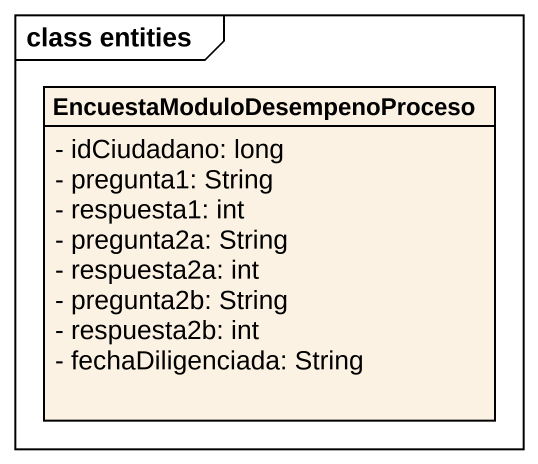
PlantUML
@startuml
mainframe class entities
hide circle
hide empty members
skinparam classAttributeIconSize 0
class "EncuestaModuloDesempenoProceso" as EncuestaModuloDesempenoProce {
  - idCiudadano: long
  - pregunta1: String
  - respuesta1: int
  - pregunta2a: String
  - respuesta2a: int
  - pregunta2b: String
  - respuesta2b: int
  - fechaDiligenciada: String
}
@enduml
